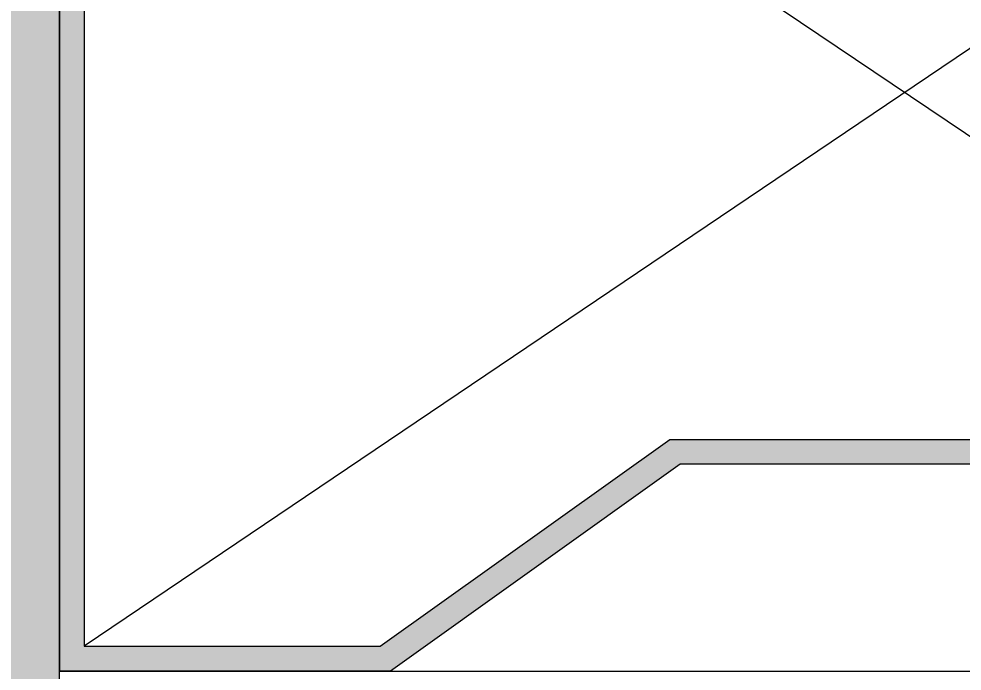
# Model space of a CAD drawing. Header units: inches. Extents: x 4017 to 5703, y -944 to 2840.
# Drawn here: x 5153.625 to 5156.411, y 710.604 to 712.531 of the extents above; entities that cross this region are included whole.
import ezdxf

# ---------------------------------------------------------------- set-up
doc = ezdxf.new("R2010")
doc.units = ezdxf.units.IN
doc.header["$MEASUREMENT"] = 0
doc.layers.get('0').update_dxf_attribs({"color": 5})
doc.layers.get('DEFPOINTS').update_dxf_attribs({"color": 254})
doc.layers.add('1 - plaster', color=1, linetype='Continuous', lineweight=9)
doc.layers.add('1 - subStructural - Bearing', color=132, linetype='Continuous', lineweight=9)
doc.layers.add('A-dim-work', color=8, linetype='Continuous')
doc.styles.add('hebtovna', font='hebtovna.shx', dxfattribs={"width": 0.7})
doc.dimstyles.new('Copy of gl-D10', dxfattribs={"dimtxt": 2, "dimasz": 1, "dimexe": 1, "dimexo": 1, "dimgap": 1, "dimtad": 0, "dimdec": 1, "dimzin": 0, "dimdsep": 46, "dimtxsty": 'hebtovna', "dimblk": 'OBLIQUE', "dimblk1": 'OBLIQUE', "dimblk2": 'OBLIQUE', "dimcen": 0, "dimdle": 0.5, "dimclrd": 256, "dimclre": 256, "dimclrt": 256, "dimadec": 0, "dimazin": 0, "dimtfac": 0.05, "dimtdec": 1, "dimtix": 1, "dimtmove": 2, "dimatfit": 0, "dimfxl": 1, "dimfxlon": 1, "dimtvp": 0.75, "dimtolj": 1, "dimtzin": 0, "dimarcsym": 0})

# ---------------------------------------------------------------- blocks, each defined once
blk = doc.blocks.new('_Oblique')
at = {"color": 0, "linetype": 'ByBlock', "lineweight": -2}
blk.add_line((-0.5, -0.5), (0.5, 0.5), dxfattribs=at)
blk = doc.blocks.new('*D503')
at = {"layer": 'A-dim-work', "color": 6, "lineweight": -2, "ltscale": 20, "transparency": 16777216}
for p, q in [((5133.1545, 705.0809), (5133.1545, 736.4944)), ((5134.1545, 735.9944), (5132.1545, 735.9944)), ((5134.1545, 705.5809), (5132.1545, 705.5809))]:
    blk.add_line(p, q, dxfattribs=at)
at = {"layer": 'DEFPOINTS', "color": 0, "ltscale": 20, "transparency": 16777216}
for p in [(5133.1545, 735.9944), (5193.4853, 735.9944), (5193.4853, 705.5809)]:
    blk.add_point(p, dxfattribs=at)
at = {"layer": 'A-dim-work', "color": 6, "lineweight": -2, "ltscale": 20, "transparency": 16777216}
for p, rotation in [((5133.1545, 735.9944), 90), ((5133.1545, 705.5809), 270)]:
    blk.add_blockref('_Oblique', p, dxfattribs=dict(at, rotation=rotation))
at = {"layer": 'A-dim-work', "color": 6, "lineweight": 40, "ltscale": 20, "transparency": 16777216, "insert": (5130.9045, 720.7876), "char_height": 3, "attachment_point": 5, "rotation": 90, "style": 'hebtovna'}
blk.add_mtext('\\A1;30.4', dxfattribs=at)
blk = doc.blocks.new('ef')
at = {"layer": '1 - plaster', "true_color": 0xe0a352}
blk.add_hatch(color=33, dxfattribs=at).paths.add_polyline_path([(0, 257.0022), (-1.2, 257.0022), (-1.2, 0.0235), (0, 0)])
at = {"layer": '1 - subStructural - Bearing'}
h = blk.add_hatch(color=256, dxfattribs=at)
h.dxf.hatch_style = 1
edge = h.paths.add_edge_path()
edge.add_line((-2.1776, 5.0235), (-1.1999, 5.0235))
edge.add_line((-1.1999, 5.0235), (-1.1999, 8.4467))
edge.add_line((-1.1999, 8.4467), (-2.3917, 8.4467))
edge.add_arc((-2.3917, 8.3367), 0.11, 90, 270)
edge.add_line((-2.3917, 8.2267), (-2.1985, 8.2267))
edge.add_line((-2.1985, 8.2267), (-2.1985, 8.3))
edge.add_line((-2.1985, 8.3), (-2.3917, 8.3))
edge.add_arc((-2.3917, 8.3367), 0.0367, 90, 270, ccw=False)
edge.add_line((-2.3917, 8.3733), (-1.2732, 8.3733))
edge.add_line((-1.2732, 8.3733), (-1.2732, 5.0969))
edge.add_line((-1.2732, 5.0969), (-2.1473, 5.0969))
edge.add_line((-2.1473, 5.0969), (-3.0028, 5.708))
edge.add_line((-3.0028, 5.708), (-4.2857, 5.708))
edge.add_line((-4.2857, 5.708), (-4.8968, 5.0969))
edge.add_line((-4.8968, 5.0969), (-6.1265, 5.0969))
edge.add_line((-6.1265, 5.0969), (-6.1265, 8.3733))
edge.add_line((-6.1265, 8.3733), (-4.8968, 8.3733))
edge.add_line((-4.8968, 8.3733), (-5.09, 8.3))
edge.add_line((-5.09, 8.3), (-5.09, 8.2267))
edge.add_line((-5.09, 8.2267), (-4.8968, 8.2267))
edge.add_arc((-4.8968, 8.3367), 0.11, 270, 450)
edge.add_line((-4.8968, 8.4467), (-6.1998, 8.4467))
edge.add_line((-6.1998, 8.4467), (-6.1998, 5.0235))
edge.add_line((-6.1998, 5.0235), (-4.8665, 5.0235))
edge.add_line((-4.8665, 5.0235), (-4.2554, 5.6346))
edge.add_line((-4.2554, 5.6346), (-3.0332, 5.6346))
edge.add_line((-3.0332, 5.6346), (-2.1776, 5.0235))
at = {"layer": '1 - plaster'}
blk.add_lwpolyline([(0, 0), (-1.2, 0.0235), (-1.2, 257.0022), (0, 257.0022), (0, 0)], dxfattribs=at)
at = {"layer": '1 - subStructural - Bearing'}
for p, q in [((-1.1999, 8.4136), (-6.1265, 5.0969)), ((-6.1265, 8.3733), (-1.2732, 5.0969))]:
    blk.add_line(p, q, dxfattribs=at)
blk.add_lwpolyline([(-1.1999, 8.4467), (-1.1999, 5.0235), (-6.1999, 5.0235), (-6.1999, 8.4467), (-1.1999, 8.4467)], dxfattribs=at)
blk.add_lwpolyline([(-4.2554, 5.6346), (-3.0332, 5.6346), (-2.1776, 5.0235), (-1.1999, 5.0235), (-1.1999, 8.4467), (-2.3917, 8.4467, 1), (-2.3917, 8.2267), (-2.1985, 8.2267), (-2.1985, 8.3), (-2.3917, 8.3, -1), (-2.3917, 8.3733), (-1.2732, 8.3733), (-1.2732, 5.0969), (-2.1473, 5.0969), (-3.0028, 5.708), (-4.2857, 5.708)], format="xyb", dxfattribs=at)
blk = doc.blocks.new('*D439')
at = {"layer": 'A-dim-work', "color": 6, "lineweight": -2, "ltscale": 0.0005, "transparency": 16777216}
for p, q in [((5119.0007, 705.0809), (5119.0007, 963.0821)), ((5120.0007, 962.5821), (5118.0007, 962.5821)), ((5119.0007, 705.5809), (5120.0007, 705.5809))]:
    blk.add_line(p, q, dxfattribs=at)
at = {"layer": 'DEFPOINTS', "color": 0, "ltscale": 0.0005, "transparency": 16777216}
for p in [(5119.0007, 962.5821), (5170.1401, 962.5821), (5118.8998, 705.5809)]:
    blk.add_point(p, dxfattribs=at)
at = {"layer": 'A-dim-work', "color": 6, "lineweight": -2, "ltscale": 0.0005, "transparency": 16777216}
for p, rotation in [((5119.0007, 962.5821), 90), ((5119.0007, 705.5809), 270)]:
    blk.add_blockref('_Oblique', p, dxfattribs=dict(at, rotation=rotation))
at = {"layer": 'A-dim-work', "color": 6, "ltscale": 0.0005, "transparency": 16777216, "insert": (5116.7507, 834.0815), "char_height": 3, "attachment_point": 5, "rotation": 90, "style": 'hebtovna'}
blk.add_mtext('\\A1;257.0', dxfattribs=at)

msp = doc.modelspace()

# ---------------------------------------------------------------- block references
at = {"layer": '1 - plaster', "color": 33, "true_color": 0xe0a352, "xscale": -1}
msp.add_blockref('ef', (5152.5451, 705.5809), dxfattribs=at)

# ---------------------------------------------------------------- dimensions: what is measured, and where the dimension line sits
at = {"layer": 'A-dim-work', "ltscale": 0.0005}
dim = msp.add_linear_dim(base=(5119.0007, 962.5821), p1=(5118.8998, 705.5809), p2=(5170.1401, 962.5821), angle=90, dimstyle='Copy of gl-D10', override={"dimtxt": 3, "dimclrd": 6, "dimclre": 6, "dimclrt": 6}, dxfattribs=at)
dim.commit()
dim.dimension.update_dxf_attribs({"geometry": '*D439', "text_midpoint": (5116.7507, 834.0815)})
at = {"layer": 'A-dim-work', "color": 6, "lineweight": 40, "ltscale": 20}
dim = msp.add_linear_dim(base=(5133.1545, 735.9944), p1=(5193.4853, 705.5809), p2=(5193.4853, 735.9944), angle=90, dimstyle='Copy of gl-D10', override={"dimtxt": 3, "dimclrd": 6, "dimclre": 6, "dimclrt": 6}, dxfattribs=at)
dim.commit()
dim.dimension.update_dxf_attribs({"geometry": '*D503', "text_midpoint": (5130.9045, 720.7876)})

doc.saveas('drawing.dxf')
